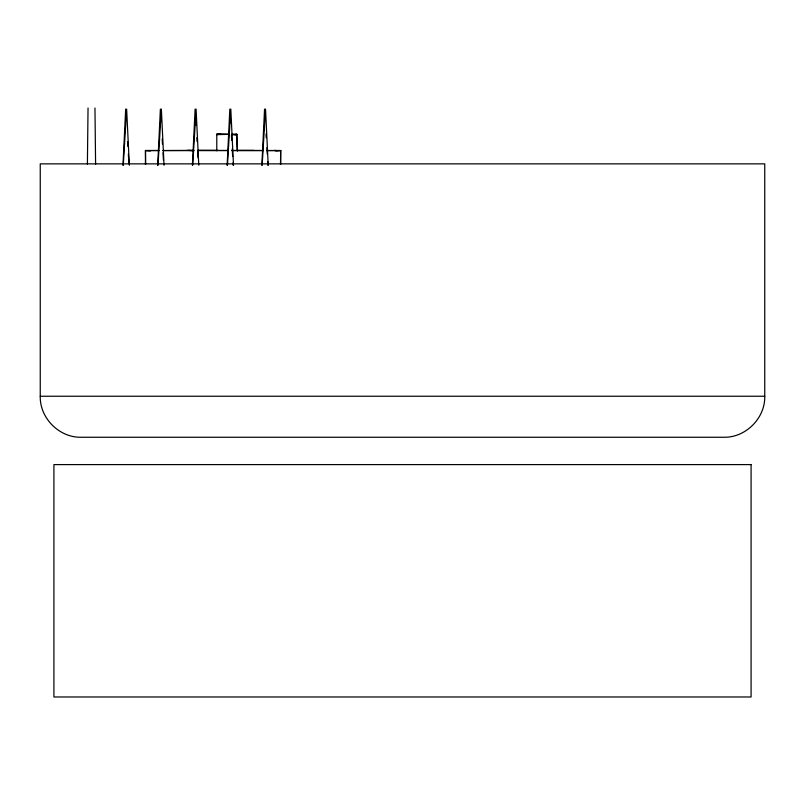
<?xml version="1.0" encoding="UTF-8"?>
<svg xmlns="http://www.w3.org/2000/svg" width="805" height="805" viewBox="0 0 805 805"><rect width="100%" height="100%" fill="white"/><g stroke="black" fill="none" stroke-linecap="round" stroke-linejoin="round"><path stroke-width="1.21" d="M145.433 164.341L145.474 150.515L159.179 150.525L145.453 150.565M216.776 150.797L216.787 134.646L219.785 134.123L216.897 134.123L229.314 134.455L216.897 134.123L219.785 134.123M764.75 396.241C765.313 418.157 745.651 437.819 723.745 437.256L81.255 437.256C59.349 437.819 39.687 418.157 40.25 396.241L40.25 163.858L764.75 163.858L764.75 396.241L40.25 396.241M87.403 164.17L88.037 108.021M280.502 164.331L280.683 150.545L275.733 150.988M122.974 165.236L125.671 109.088L126.345 120.317M157.7 165.236L160.386 109.088L161.141 121.565M192.415 165.236L195.112 109.088L196.088 125.308M227.141 165.236L229.828 109.088L230.653 122.813M261.867 165.236L264.553 109.088L265.227 120.317M123.276 165.236L126.637 109.088L129.333 165.236M158.001 165.236L161.362 109.088L164.049 165.236M192.717 165.236L196.088 109.088L198.775 165.236M227.443 165.236L230.804 109.088L233.5 165.236M262.158 165.236L265.529 109.088L268.216 165.236M237.344 150.927L236.72 134.133L234.708 134.646L236.781 134.646L237.344 150.797M216.787 134.646L229.244 134.324M231.739 134.264L236.72 134.133M186.73 150.414L193.995 150.414L162.912 150.535M197.456 150.414L217.561 150.414M237.656 150.414L253.988 150.414M274.555 150.414L275.713 150.414M162.982 150.565L193.039 150.565M198.04 150.565L228.097 150.555M231.85 150.555L263.225 150.535M197.748 150.424L227.906 150.475M231.679 150.475L263.094 150.525M188.662 150.414L193.673 150.837M150.414 150.968L145.474 150.515L145.665 164.301M266.053 134.043L266.274 137.786M266.868 147.768L267.25 154.007M267.693 161.493L267.914 165.236M231.407 135.29L231.699 140.281M232.222 149.016L232.675 156.502M233.048 162.741L233.198 165.236M196.833 137.786L197.054 141.529M197.658 151.511L198.03 157.75M162.187 139.034L162.479 144.025M163.002 152.759L163.455 160.245M127.613 141.529L127.915 146.52M128.357 154.007L128.881 162.741M94.96 108.021L95.594 164.17M280.673 150.535L280.673 164.311M280.683 150.545L266.908 150.555L280.683 150.545M751.085 464.596L53.915 464.596L53.915 696.979L751.085 696.979L751.085 464.596M236.781 134.646L231.8 134.516L236.781 134.646"/></g></svg>
